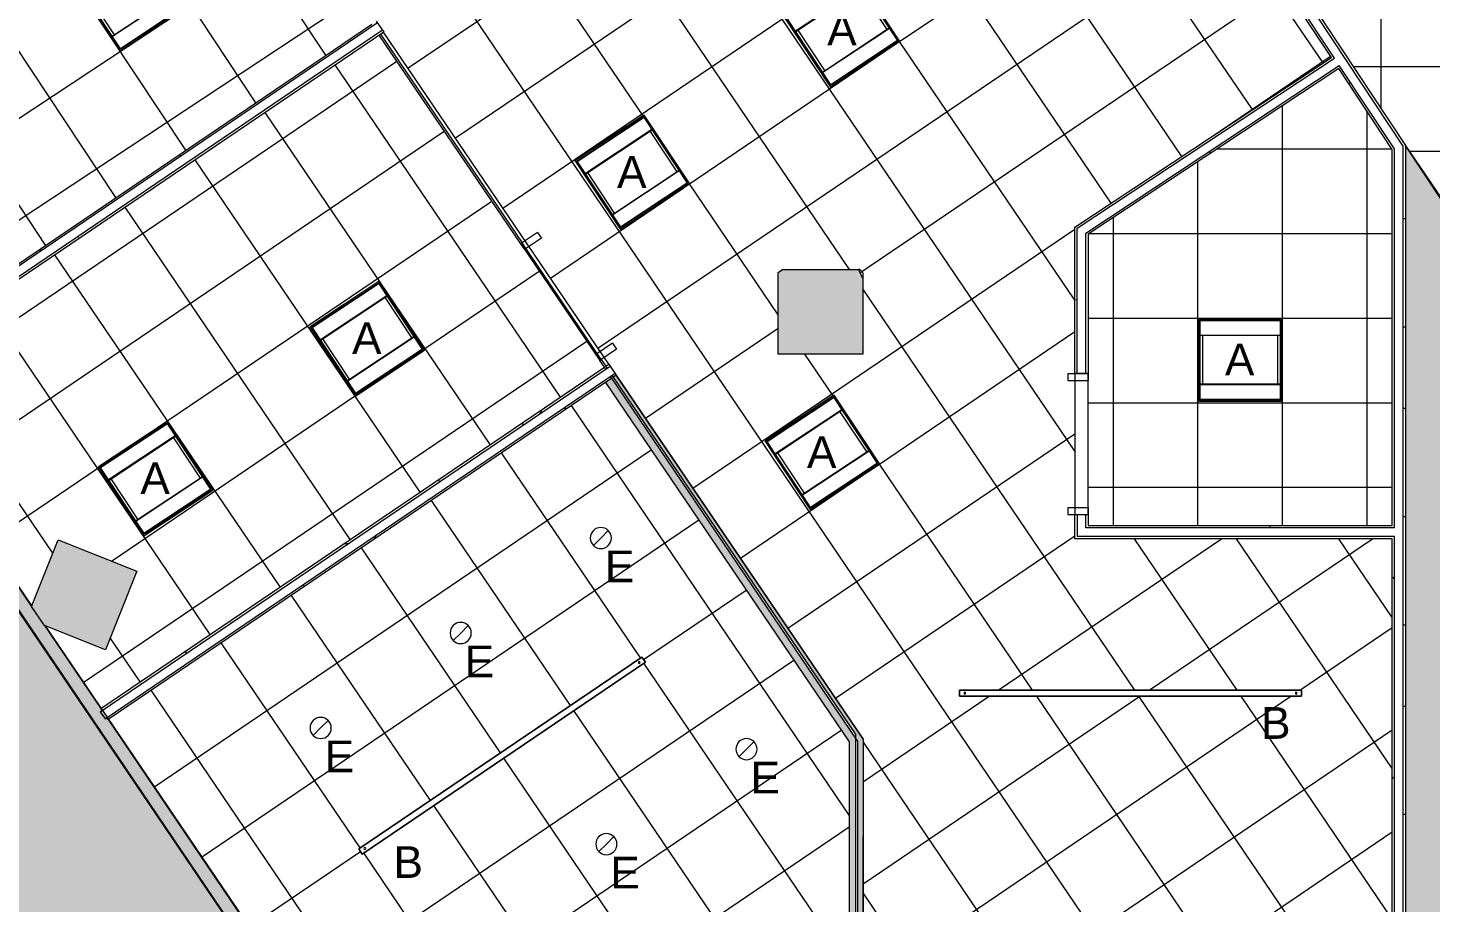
# Model space of a CAD drawing. Header units: inches. Extents: x -13 to 4331, y -638 to 2885.
# Drawn here: x 2682.7 to 3080.6, y 942.6 to 1190.7 of the extents above; entities that cross this region are included whole.
import ezdxf

# ---------------------------------------------------------------- set-up
doc = ezdxf.new("R2010")
doc.units = ezdxf.units.IN
doc.header["$MEASUREMENT"] = 0
for name, color, linetype, lineweight in [('A-CLNG', 13, 'Continuous', 13), ('A-CLNG-PATT', 13, 'Continuous', 13), ('A-DETL-GENF', 92, 'Continuous', 9), ('A-DETL-THIN', 151, 'Continuous', 9), ('A-DOOR', 31, 'Continuous', 13), ('A-DOOR-FRAM', 31, 'Continuous', 20), ('A-GLAZ-MULL', 7, 'Continuous', 9), ('A-WALL', 113, 'Continuous', 9), ('A-WALL-PATT', 111, 'Continuous', 13), ('Chevy Chase Pavilion_3rd Floor Base_dwg', 8, 'Continuous', 9), ('E-LITE-EQPM', 33, 'Continuous', 9), ('E-LITE-EQPM-IDEN', 33, 'Continuous', 9), ('I-WALL', 2, 'Continuous', 13), ('S-COLS', 52, 'Continuous', 13)]:
    doc.layers.add(name, color=color, linetype=linetype, lineweight=lineweight)
doc.styles.add('Arial_4', font='arial.ttf', dxfattribs={"height": 9})
pattern_1 = [(0, (0, 0), (30.72, 7.68), [1.267, -21.773, 1.267, -21.773, -122.88]), (0, (0, 0), (30.72, 7.68), [-46.08, 1.267, -44.813, 1.267, -21.773, -53.76]), (0, (0, 0), (30.72, 7.68), [-115.2, 1.267, -14.093, 1.267, -37.133]), (120, (11.52, 3.84), (-22.011075, 22.7643), [1.267, -21.773, 1.267, -21.773, -122.88]), (120, (11.52, 3.84), (-22.011075, 22.7643), [-46.08, 1.267, -44.813, 1.267, -21.773, -53.76]), (120, (11.52, 3.84), (-22.011075, 22.7643), [-115.2, 1.267, -14.093, 1.267, -37.133]), (240, (15.36, 19.2), (-8.708925, -30.4443), [1.267, -21.773, 1.267, -21.773, -122.88]), (240, (15.36, 19.2), (-8.708925, -30.4443), [-46.08, 1.267, -44.813, 1.267, -21.773, -53.76]), (240, (15.36, 19.2), (-8.708925, -30.4443), [-115.2, 1.267, -14.093, 1.267, -37.133])]

# ---------------------------------------------------------------- blocks, each defined once
blk = doc.blocks.new('Chevy Chase Pavilion_3rd Floor Base_dwg-5020009-FIRST FLOOR')
at = {"layer": 'A-GLAZ-MULL', "color": 253}
for p, q in [((2364.75, 1490.28), (2828.25, 806.46)), ((2414.07, 1424.65), (2683.76, 1026.76))]:
    blk.add_line(p, q, dxfattribs=at)
at = {"layer": 'A-GLAZ-MULL', "color": 253, "flags": 128}
blk.add_lwpolyline([(2687.57, 1021.15), (2830.52, 810.24), (2895.6, 810.24)], dxfattribs=at)
at = {"layer": 'S-COLS', "color": 253, "lineweight": 9, "flags": 128}
for points in [[(2896.72, 1122.24), (2896.6, 1122.24), (2896.35, 1121.99)], [(2919.46, 1099.1), (2919.6, 1099.24), (2919.6, 1121.24), (2918.6, 1122.24), (2918.23, 1122.24)]]:
    blk.add_lwpolyline(points, dxfattribs=at)
blk = doc.blocks.new('Single Flush - OTJ_SOLIDFLUSH_ALUM-5660138-FIRST FLOOR')
at = {"layer": 'A-DOOR-FRAM'}
for p, q in [((-20, 5.5), (-20, -0.25)), ((-20, 5.5), (-18, 5.5)), ((-18, 5.5), (-18, -0.25)), ((18.000004, 5.5), (18.000004, -0.25)), ((18.000004, 5.5), (20.000004, 5.5)), ((20.000004, 5.5), (20.000004, -0.25)), ((-20, -0.25), (-18, -0.25)), ((18.000004, -0.25), (20.000004, -0.25))]:
    blk.add_line(p, q, dxfattribs=at)
blk = doc.blocks.new('Single Flush - OTJ_SOLIDFLUSH_ALUM-5627471-FIRST FLOOR')
at = {"layer": 'A-DOOR-FRAM'}
for p, q in [((-20, -3.875), (-20, 1.875)), ((-20, 1.875), (-18, 1.875)), ((-18, -3.875), (-18, 1.875)), ((18.000004, -3.875), (18.000004, 1.875)), ((18.000004, 1.875), (20.000004, 1.875)), ((20.000004, -3.875), (20.000004, 1.875)), ((-20, -3.875), (-18, -3.875)), ((18.000004, -3.875), (20.000004, -3.875))]:
    blk.add_line(p, q, dxfattribs=at)
blk = doc.blocks.new('L-Recessed-Axis-Duo - 2 x 2-V5-FIRST FLOOR')
at = {"layer": 'E-LITE-EQPM'}
for p, q in [((-11.7, 11.7), (-11.7, -11.7)), ((11.7, 11.7), (-11.7, 11.7)), ((-11.37, 11.26), (-11.37, 11.27)), ((-11.37, 11.14), (-11.37, 11.26)), ((-11.37, 11.14), (11.38, 11.14)), ((11.32, 11.32), (-11.32, 11.32)), ((-11.32, 11.32), (-11.32, -11.32)), ((11.32, -11.32), (11.32, 11.32)), ((11.38, 11.27), (11.38, 11.26)), ((11.38, 11.26), (11.38, 11.14)), ((11.7, -11.7), (11.7, 11.7)), ((-11.32, 7.03), (11.32, 7.03)), ((-11.32, 7.02), (11.32, 7.02)), ((-11.32, 6.85), (11.32, 6.85)), ((-10.57, 6.87), (-10.57, -6.87)), ((10.57, -6.87), (10.57, 6.87)), ((11.32, -6.85), (-11.32, -6.85)), ((-11.32, -7.02), (11.32, -7.02)), ((-11.32, -7.03), (11.32, -7.03)), ((-11.7, -11.7), (11.7, -11.7)), ((-11.37, -11.26), (-11.37, -11.14)), ((-11.37, -11.14), (11.38, -11.14)), ((-11.37, -11.27), (-11.37, -11.26)), ((-11.32, -11.32), (11.32, -11.32)), ((11.38, -11.14), (11.38, -11.26)), ((11.38, -11.26), (11.38, -11.27))]:
    blk.add_line(p, q, dxfattribs=at)
for points, knots in [([(-11.64, 11.64), (-11.65, 11.65), (-11.65, 11.65), (-11.66, 11.66), (-11.67, 11.67), (-11.68, 11.68), (-11.68, 11.68), (-11.69, 11.69), (-11.69, 11.69), (-11.7, 11.7), (-11.7, 11.7), (-11.7, 11.7), (-11.7, 11.7)], [0, 0, 0, 0, 0.166667, 0.25, 0.333333, 0.416667, 0.5, 0.583333, 0.666667, 0.75, 0.833333, 1, 1, 1, 1]), ([(11.64, 11.64), (11.65, 11.65), (11.65, 11.65), (11.66, 11.66), (11.67, 11.67), (11.68, 11.68), (11.68, 11.68), (11.69, 11.69), (11.69, 11.69), (11.7, 11.7), (11.7, 11.7), (11.7, 11.7), (11.7, 11.7)], [0, 0, 0, 0, 0.166667, 0.25, 0.333333, 0.416667, 0.5, 0.583333, 0.666667, 0.75, 0.833333, 1, 1, 1, 1]), ([(-11.7, -11.7), (-11.7, -11.7), (-11.7, -11.7), (-11.7, -11.7), (-11.69, -11.69), (-11.69, -11.69), (-11.68, -11.68), (-11.68, -11.68), (-11.67, -11.67), (-11.66, -11.66), (-11.65, -11.65), (-11.65, -11.65), (-11.64, -11.64)], [-1, -1, -1, -1, -0.833333, -0.75, -0.666667, -0.583333, -0.5, -0.416667, -0.333333, -0.25, -0.166667, 0, 0, 0, 0]), ([(11.64, -11.64), (11.65, -11.65), (11.65, -11.65), (11.66, -11.66), (11.67, -11.67), (11.68, -11.68), (11.68, -11.68), (11.69, -11.69), (11.69, -11.69), (11.7, -11.7), (11.7, -11.7), (11.7, -11.7), (11.7, -11.7)], [0, 0, 0, 0, 0.166667, 0.25, 0.333333, 0.416667, 0.5, 0.583333, 0.666667, 0.75, 0.833333, 1, 1, 1, 1])]:
    blk.add_open_spline(points, degree=3, knots=knots, dxfattribs=at)
blk = doc.blocks.new('L-Recessed-Axis-Duo - 2 x 2-4559999-FIRST FLOOR')
at = {"layer": 'E-LITE-EQPM'}
for p, q in [((-11.7, 11.7), (-11.7, -11.7)), ((11.7, 11.7), (-11.7, 11.7)), ((-11.37, 11.26), (-11.37, 11.27)), ((-11.37, 11.14), (-11.37, 11.26)), ((-11.37, 11.14), (11.38, 11.14)), ((11.32, 11.32), (-11.32, 11.32)), ((-11.32, 11.32), (-11.32, -11.32)), ((11.32, -11.32), (11.32, 11.32)), ((11.38, 11.27), (11.38, 11.26)), ((11.38, 11.26), (11.38, 11.14)), ((11.7, -11.7), (11.7, 11.7)), ((-11.32, 7.03), (11.32, 7.03)), ((-11.32, 7.02), (11.32, 7.02)), ((-11.32, 6.85), (11.32, 6.85)), ((-10.57, 6.87), (-10.57, -6.87)), ((10.57, -6.87), (10.57, 6.87)), ((11.32, -6.85), (-11.32, -6.85)), ((-11.32, -7.02), (11.32, -7.02)), ((-11.32, -7.03), (11.32, -7.03)), ((-11.7, -11.7), (11.7, -11.7)), ((-11.37, -11.26), (-11.37, -11.14)), ((-11.37, -11.14), (11.38, -11.14)), ((-11.37, -11.27), (-11.37, -11.26)), ((-11.32, -11.32), (11.32, -11.32)), ((11.38, -11.14), (11.38, -11.26)), ((11.38, -11.26), (11.38, -11.27))]:
    blk.add_line(p, q, dxfattribs=at)
for points, knots in [([(-11.64, 11.64), (-11.65, 11.65), (-11.65, 11.65), (-11.66, 11.66), (-11.67, 11.67), (-11.68, 11.68), (-11.68, 11.68), (-11.69, 11.69), (-11.69, 11.69), (-11.7, 11.7), (-11.7, 11.7), (-11.7, 11.7), (-11.7, 11.7)], [0, 0, 0, 0, 0.166667, 0.25, 0.333333, 0.416667, 0.5, 0.583333, 0.666667, 0.75, 0.833333, 1, 1, 1, 1]), ([(11.64, 11.64), (11.65, 11.65), (11.65, 11.65), (11.66, 11.66), (11.67, 11.67), (11.68, 11.68), (11.68, 11.68), (11.69, 11.69), (11.69, 11.69), (11.7, 11.7), (11.7, 11.7), (11.7, 11.7), (11.7, 11.7)], [0, 0, 0, 0, 0.166667, 0.25, 0.333333, 0.416667, 0.5, 0.583333, 0.666667, 0.75, 0.833333, 1, 1, 1, 1]), ([(-11.7, -11.7), (-11.7, -11.7), (-11.7, -11.7), (-11.7, -11.7), (-11.69, -11.69), (-11.69, -11.69), (-11.68, -11.68), (-11.68, -11.68), (-11.67, -11.67), (-11.66, -11.66), (-11.65, -11.65), (-11.65, -11.65), (-11.64, -11.64)], [-1, -1, -1, -1, -0.833333, -0.75, -0.666667, -0.583333, -0.5, -0.416667, -0.333333, -0.25, -0.166667, 0, 0, 0, 0]), ([(11.64, -11.64), (11.65, -11.65), (11.65, -11.65), (11.66, -11.66), (11.67, -11.67), (11.68, -11.68), (11.68, -11.68), (11.69, -11.69), (11.69, -11.69), (11.7, -11.7), (11.7, -11.7), (11.7, -11.7), (11.7, -11.7)], [0, 0, 0, 0, 0.166667, 0.25, 0.333333, 0.416667, 0.5, 0.583333, 0.666667, 0.75, 0.833333, 1, 1, 1, 1])]:
    blk.add_open_spline(points, degree=3, knots=knots, dxfattribs=at)
blk = doc.blocks.new('L-Recessed-Axis-Duo - 2 x 2-V7-FIRST FLOOR')
at = {"layer": 'E-LITE-EQPM'}
for p, q in [((-11.7, 11.7), (-11.7, -11.7)), ((11.7, 11.7), (-11.7, 11.7)), ((-11.37, 11.26), (-11.37, 11.27)), ((-11.37, 11.14), (-11.37, 11.26)), ((-11.37, 11.14), (11.38, 11.14)), ((11.32, 11.32), (-11.32, 11.32)), ((-11.32, 11.32), (-11.32, -11.32)), ((11.32, -11.32), (11.32, 11.32)), ((11.38, 11.27), (11.38, 11.26)), ((11.38, 11.26), (11.38, 11.14)), ((11.7, -11.7), (11.7, 11.7)), ((-11.32, 7.03), (11.32, 7.03)), ((-11.32, 7.02), (11.32, 7.02)), ((-11.32, 6.85), (11.32, 6.85)), ((-10.57, 6.86), (-10.57, -6.86)), ((10.57, -6.86), (10.57, 6.86)), ((11.32, -6.85), (-11.32, -6.85)), ((-11.32, -7.02), (11.32, -7.02)), ((-11.32, -7.03), (11.32, -7.03)), ((-11.7, -11.7), (11.7, -11.7)), ((-11.37, -11.26), (-11.37, -11.14)), ((-11.37, -11.14), (11.38, -11.14)), ((-11.37, -11.27), (-11.37, -11.26)), ((-11.32, -11.32), (11.32, -11.32)), ((11.38, -11.14), (11.38, -11.26)), ((11.38, -11.26), (11.38, -11.27))]:
    blk.add_line(p, q, dxfattribs=at)
for points, knots in [([(-11.64, 11.64), (-11.65, 11.65), (-11.65, 11.65), (-11.66, 11.66), (-11.67, 11.67), (-11.68, 11.68), (-11.68, 11.68), (-11.69, 11.69), (-11.69, 11.69), (-11.7, 11.7), (-11.7, 11.7), (-11.7, 11.7), (-11.7, 11.7)], [0, 0, 0, 0, 0.166667, 0.25, 0.333333, 0.416667, 0.5, 0.583333, 0.666667, 0.75, 0.833333, 1, 1, 1, 1]), ([(11.64, 11.64), (11.65, 11.65), (11.65, 11.65), (11.66, 11.66), (11.67, 11.67), (11.68, 11.68), (11.68, 11.68), (11.69, 11.69), (11.69, 11.69), (11.7, 11.7), (11.7, 11.7), (11.7, 11.7), (11.7, 11.7)], [0, 0, 0, 0, 0.166667, 0.25, 0.333333, 0.416667, 0.5, 0.583333, 0.666667, 0.75, 0.833333, 1, 1, 1, 1]), ([(-11.7, -11.7), (-11.7, -11.7), (-11.7, -11.7), (-11.7, -11.7), (-11.69, -11.69), (-11.69, -11.69), (-11.68, -11.68), (-11.68, -11.68), (-11.67, -11.67), (-11.66, -11.66), (-11.65, -11.65), (-11.65, -11.65), (-11.64, -11.64)], [-1, -1, -1, -1, -0.833333, -0.75, -0.666667, -0.583333, -0.5, -0.416667, -0.333333, -0.25, -0.166667, 0, 0, 0, 0]), ([(11.64, -11.64), (11.65, -11.65), (11.65, -11.65), (11.66, -11.66), (11.67, -11.67), (11.68, -11.68), (11.68, -11.68), (11.69, -11.69), (11.69, -11.69), (11.7, -11.7), (11.7, -11.7), (11.7, -11.7), (11.7, -11.7)], [0, 0, 0, 0, 0.166667, 0.25, 0.333333, 0.416667, 0.5, 0.583333, 0.666667, 0.75, 0.833333, 1, 1, 1, 1])]:
    blk.add_open_spline(points, degree=3, knots=knots, dxfattribs=at)
blk = doc.blocks.new('L-Pendant-Axis-Sculpt-Direct_Indirect - B-5619444-FIRST FLOOR')
at = {"layer": 'A-DETL-GENF'}
for p, q in [((-48.5, -0.875), (-48.5, 0.875)), ((-48.5, 0.875), (48.5, 0.875)), ((48.5, 0.875), (-48.5, 0.875)), ((-48.5, 0.875), (-48.5, -0.875)), ((48.5, 0.875), (48.5, -0.875)), ((48.5, -0.875), (48.5, 0.875)), ((48.5, -0.875), (-48.5, -0.875)), ((-48.5, -0.875), (48.5, -0.875))]:
    blk.add_line(p, q, dxfattribs=at)
for centre in [(-47, 0), (47, 0)]:
    blk.add_circle(centre, 0.25, dxfattribs=at)
blk = doc.blocks.new('L-Recessed Circular - Downlight - 6_-5599324-FIRST FLOOR')
at = {"layer": 'E-LITE-EQPM'}
for q in [(-2.12, -2.12), (2.12, 2.12)]:
    blk.add_line((0, 0), q, dxfattribs=at)
for start, end in [(360, 180), (180, 360)]:
    blk.add_arc((0, 0), 3, start, end, dxfattribs=at)
blk = doc.blocks.new('L-Recessed-Axis-Duo - 2 x 2-V12-FIRST FLOOR')
at = {"layer": 'E-LITE-EQPM'}
for p, q in [((-11.7, 11.7), (-11.7, -11.7)), ((11.7, 11.7), (-11.7, 11.7)), ((-11.37, 11.26), (-11.37, 11.27)), ((-11.37, 11.14), (-11.37, 11.26)), ((-11.37, 11.14), (11.38, 11.14)), ((11.32, 11.32), (-11.32, 11.32)), ((-11.32, 11.32), (-11.32, -11.32)), ((11.32, -11.32), (11.32, 11.32)), ((11.38, 11.27), (11.38, 11.26)), ((11.38, 11.26), (11.38, 11.14)), ((11.7, -11.7), (11.7, 11.7)), ((-11.32, 7.03), (11.32, 7.03)), ((-11.32, 7.02), (11.32, 7.02)), ((-11.32, 6.85), (11.32, 6.85)), ((-10.57, 6.87), (-10.57, -6.87)), ((10.57, -6.87), (10.57, 6.87)), ((11.3, -6.85), (-11.32, -6.85)), ((-11.32, -7.02), (11.32, -7.02)), ((-11.32, -7.03), (11.32, -7.03)), ((-11.7, -11.7), (11.7, -11.7)), ((-11.37, -11.26), (-11.37, -11.14)), ((-11.37, -11.14), (11.38, -11.14)), ((-11.37, -11.27), (-11.37, -11.26)), ((-11.32, -11.32), (11.32, -11.32)), ((11.38, -11.14), (11.38, -11.26)), ((11.38, -11.26), (11.38, -11.27))]:
    blk.add_line(p, q, dxfattribs=at)
for points, knots in [([(-11.64, 11.64), (-11.65, 11.65), (-11.65, 11.65), (-11.66, 11.66), (-11.67, 11.67), (-11.68, 11.68), (-11.68, 11.68), (-11.69, 11.69), (-11.69, 11.69), (-11.7, 11.7), (-11.7, 11.7), (-11.7, 11.7), (-11.7, 11.7)], [0, 0, 0, 0, 0.166667, 0.25, 0.333333, 0.416667, 0.5, 0.583333, 0.666667, 0.75, 0.833333, 1, 1, 1, 1]), ([(11.64, 11.64), (11.65, 11.65), (11.65, 11.65), (11.66, 11.66), (11.67, 11.67), (11.68, 11.68), (11.68, 11.68), (11.69, 11.69), (11.69, 11.69), (11.7, 11.7), (11.7, 11.7), (11.7, 11.7), (11.7, 11.7)], [0, 0, 0, 0, 0.166667, 0.25, 0.333333, 0.416667, 0.5, 0.583333, 0.666667, 0.75, 0.833333, 1, 1, 1, 1]), ([(-11.7, -11.7), (-11.7, -11.7), (-11.7, -11.7), (-11.7, -11.7), (-11.69, -11.69), (-11.69, -11.69), (-11.68, -11.68), (-11.68, -11.68), (-11.67, -11.67), (-11.66, -11.66), (-11.65, -11.65), (-11.65, -11.65), (-11.64, -11.64)], [-1, -1, -1, -1, -0.833333, -0.75, -0.666667, -0.583333, -0.5, -0.416667, -0.333333, -0.25, -0.166667, 0, 0, 0, 0]), ([(11.64, -11.64), (11.65, -11.65), (11.65, -11.65), (11.66, -11.66), (11.67, -11.67), (11.68, -11.68), (11.68, -11.68), (11.69, -11.69), (11.69, -11.69), (11.7, -11.7), (11.7, -11.7), (11.7, -11.7), (11.7, -11.7)], [0, 0, 0, 0, 0.166667, 0.25, 0.333333, 0.416667, 0.5, 0.583333, 0.666667, 0.75, 0.833333, 1, 1, 1, 1])]:
    blk.add_open_spline(points, degree=3, knots=knots, dxfattribs=at)

msp = doc.modelspace()

# ---------------------------------------------------------------- hatches: boundary and pattern name
at = {"layer": 'A-CLNG-PATT'}
h = msp.add_hatch(dxfattribs=at)
h.set_pattern_fill('FP_25', color=256, style=0, pattern_type=2)
h.set_pattern_definition(pattern_1)
h.paths.add_polyline_path([(3073.38, 810.11), (3073.38, 886.84), (3071.75, 886.84), (3071.75, 810.11)], flags=0)
h.paths.add_polyline_path([(3069.63, 810.11), (3071.25, 810.11), (3071.25, 886.84), (3069.63, 886.84), (3069.63, 818.11)], flags=0)
h.paths.add_polyline_path([(2917.48, 926.11), (2917.48, 989.32), (2848.28, 1091.41), (2846.52, 1090.17), (2915.6, 988.3), (2915.6, 926.11)], flags=0)
h.paths.add_polyline_path([(2917.98, 926.11), (2919.57, 926.11), (2919.6, 988.98), (2849.56, 1092.27), (2848.69, 1091.69), (2917.48, 990.21), (2917.48, 989.32), (2917.98, 988.58), (2917.98, 951.36)], flags=0)
h.paths.add_polyline_path([(2914.05, 1410.38), (2990.98, 1603.32), (2990.28, 1603.6), (2965.05, 1540.31), (2964.58, 1540.5), (2989.82, 1603.78), (2988.39, 1604.35), (2911.45, 1411.42), (2912.88, 1410.85), (2937.91, 1473.62), (2938.37, 1473.44), (2913.34, 1410.67), (2913.92, 1410.44)], flags=0)
h.paths.add_polyline_path([(2732.11, 1491.57), (2733.27, 1494.47), (2612.27, 1542.72), (2611.12, 1539.82), (2730.77, 1492.1)], flags=0)
h.paths.add_polyline_path([(3176.24, 1529.44), (3176.71, 1533.28), (3088.06, 1568.63), (3087.46, 1567.13), (3176.22, 1531.73), (3176.03, 1531.27), (3087.27, 1566.66), (3086.69, 1565.15), (3176.22, 1529.45)], flags=0)
h.paths.add_polyline_path([(3083.19, 1566.55), (3083.79, 1568.05), (3028.34, 1590.16), (3027.74, 1588.66), (3082.32, 1566.89)], flags=0)
h.paths.add_polyline_path([(3083.98, 1568.52), (3084.56, 1570.04), (3029.13, 1592.14), (3028.53, 1590.63), (3083.79, 1568.59)], flags=0)
h.paths.add_polyline_path([(3025.42, 1751.7), (3061.25, 1841.57), (3059.75, 1842.18), (3057.85, 1837.38), (3057.39, 1837.57), (3059.29, 1842.37), (3057.67, 1843.04), (3022.01, 1753.06), (3023.64, 1752.41), (3044.12, 1804.1), (3044.59, 1803.92), (3024.1, 1752.22), (3024.83, 1751.93)], flags=0)
h.paths.add_polyline_path([(3146.33, 2020.36), (3146.82, 2021.55), (3110.96, 2036.04), (3111.15, 2036.51), (3147.01, 2022.04), (3147.82, 2024.05), (3074.06, 2053.57), (3073.33, 2051.78), (3077.77, 2049.99), (3077.58, 2049.53), (3073.15, 2051.32), (3072.67, 2050.13), (3145.84, 2020.56)], flags=0)
h.paths.add_polyline_path([(3069.19, 2051.53), (3069.67, 2052.72), (3013.01, 2075.62), (3013.2, 2076.08), (3069.86, 2053.19), (3070.57, 2054.96), (2975.98, 2092.81), (2975.39, 2091.35), (2979.82, 2089.57), (2979.63, 2089.1), (2975.2, 2090.89), (2974.72, 2089.7), (3066.82, 2052.49)], flags=0)
h.paths.add_polyline_path([(2971.25, 2091.11), (2971.73, 2092.3), (2967.28, 2094.09), (2967.47, 2094.55), (2971.91, 2092.76), (2972.49, 2094.21), (2851.37, 2142.68), (2850.94, 2141.63), (2934.09, 2108.04), (2933.9, 2107.58), (2850.76, 2141.17), (2850.28, 2139.98), (2968.88, 2092.06)], flags=0)
h.paths.add_polyline_path([(2846.8, 2141.38), (2847.28, 2142.58), (2781.38, 2169.2), (2781.57, 2169.66), (2847.47, 2143.04), (2847.89, 2144.07), (2745.44, 2185.07), (2745.18, 2184.36), (2748.19, 2183.15), (2748, 2182.69), (2744.98, 2183.91), (2744.5, 2182.72), (2843.85, 2142.58)], flags=0)
h = msp.add_hatch(dxfattribs=at)
h.set_pattern_fill('FP_28', color=256, style=0, pattern_type=2)
h.set_pattern_definition([(270, (3090.503, 1299.76), (-24, -1e-15), []), (180, (3090.503, 1299.76), (3e-15, 24), [])])
h.paths.add_polyline_path([(3149.82, 1041.88), (3149.82, 1314.28), (3176.24, 1529.44), (2990.99, 1603.32), (2914.05, 1410.38), (2914.74, 1410.11), (2911.4, 1402.19), (3149.41, 1042.5)], flags=0)
h.paths.add_polyline_path([(3112.63, 1125.25), (3112.63, 1222.25), (3114.38, 1222.25), (3114.38, 1125.25)], flags=0)
h.paths.add_polyline_path([(3114.63, 1275.26), (3114.63, 1372.26), (3116.38, 1372.26), (3116.38, 1275.26)], flags=0)
h.paths.add_polyline_path([(3042.58, 1275.8), (3040.83, 1275.8), (3040.83, 1372.8), (3042.58, 1372.8), (3042.58, 1311.94)], flags=0)
h.paths.add_polyline_path([(2968.63, 1371.26), (2968.63, 1468.26), (2970.38, 1468.26), (2970.38, 1371.26)], flags=0)
h.paths.add_polyline_path([(3012.08, 1392.49), (2998.62, 1412.36), (3018.48, 1425.83), (3031.95, 1405.96), (3027.25, 1402.78)], flags=0)
h.paths.add_polyline_path([(3040.83, 1438.43), (3040.83, 1535.43), (3042.58, 1535.43), (3042.58, 1438.43)], flags=0)
h.paths.add_polyline_path([(3114.63, 1443.43), (3114.63, 1540.43), (3116.38, 1540.43), (3116.38, 1443.43)], flags=0)
h = msp.add_hatch(dxfattribs=at)
h.set_pattern_fill('FP_27', color=256, style=0, pattern_type=2)
h.set_pattern_definition([(304.13, (2823.466, 1172.764), (-19.8664, -13.4657), []), (214.13, (2823.466, 1172.764), (-13.4657, 19.8664), [])])
h.paths.add_polyline_path([(2919.6, 810.11), (3069.63, 810.11), (3069.63, 1045.87), (2979.63, 1045.87), (2979.63, 1134.27), (3052.35, 1182.39), (2907.65, 1401.06), (2836.04, 1352.52), (2818.55, 1378.33), (2874.25, 1416.08), (2716.33, 1479.06), (2719.72, 1487.58), (2681.28, 1502.91), (2667.22, 1469.59), (2663.77, 1471.05), (2677.91, 1504.57), (2608.12, 1532.29), (2587.49, 1480.59), (2474.97, 1404.31), (2446.34, 1446.52), (2413.97, 1424.58), (2500.52, 1296.88), (2552.56, 1332.21), (2533.75, 1359.95), (2553.66, 1373.45), (2567.13, 1353.58), (2567.05, 1353.53), (2572.4, 1345.63), (2642.01, 1392.83), (2624.26, 1419.02), (2627.36, 1421.12), (2647.22, 1391.83), (2646.7, 1391.44), (2919.63, 988.93), (2919.47, 834.11), (2919.6, 834.11)], flags=0)
h.paths.add_polyline_path([(2946.88, 857.18), (2946.88, 858.93), (3043.88, 858.93), (3043.88, 857.18), (3030.15, 857.18)], flags=0)
h.paths.add_polyline_path([(2946.88, 929.18), (2946.88, 930.93), (3043.88, 930.93), (3043.88, 929.18), (2969.75, 929.18)], flags=0)
h.paths.add_polyline_path([(3043.88, 1001.18), (2946.88, 1001.18), (2946.88, 1002.93), (3043.88, 1002.93), (3043.88, 1002.46)], flags=0)
h.paths.add_polyline_path([(2904.66, 1054.13), (2891.75, 1073.64), (2911.26, 1086.56), (2924.18, 1067.04), (2906.97, 1055.65)], flags=0)
h.paths.add_polyline_path([(2896.72, 1098.24), (2895.46, 1098.24), (2895.46, 1121.38), (2896.72, 1122.24), (2918.23, 1122.24), (2919.46, 1119.55), (2919.46, 1098.24), (2903.29, 1098.24)], flags=0)
h.paths.add_polyline_path([(2850.8, 1133.59), (2837.88, 1153.11), (2857.4, 1166.02), (2870.32, 1146.51), (2854.6, 1136.11)], flags=0)
h.paths.add_polyline_path([(2910.4, 1173.99), (2897.48, 1193.51), (2917, 1206.42), (2929.91, 1186.91), (2911.11, 1174.46)], flags=0)
h.paths.add_polyline_path([(2796.41, 1213.28), (2783.49, 1232.8), (2803.01, 1245.72), (2815.92, 1226.2), (2798.08, 1214.39)], flags=0)
h.paths.add_polyline_path([(2970, 1214.39), (2957.08, 1233.9), (2976.6, 1246.82), (2989.51, 1227.3), (2971.27, 1215.23)], flags=0)
h.paths.add_polyline_path([(2856.01, 1253.68), (2843.09, 1273.2), (2862.61, 1286.11), (2875.52, 1266.6), (2856.36, 1253.91)], flags=0)
h.paths.add_polyline_path([(2742.76, 1292.42), (2729.63, 1311.79), (2749, 1324.92), (2762.13, 1305.55), (2743.02, 1292.6)], flags=0)
h.paths.add_polyline_path([(2915.61, 1294.08), (2902.69, 1313.6), (2922.21, 1326.51), (2935.12, 1306.99), (2917, 1295)], flags=0)
h.paths.add_polyline_path([(2801.82, 1332.45), (2788.9, 1351.97), (2808.42, 1364.89), (2821.33, 1345.37), (2803.01, 1333.24)], flags=0)
h.paths.add_polyline_path([(2495.69, 1357.27), (2482.77, 1376.79), (2502.29, 1389.71), (2515.2, 1370.19), (2496.66, 1357.92)], flags=0)
h.paths.add_polyline_path([(2687.67, 1372.2), (2674.76, 1391.72), (2694.27, 1404.63), (2707.19, 1385.11), (2694.47, 1376.7)], flags=0)
h.paths.add_polyline_path([(2555.17, 1396.64), (2542.26, 1416.15), (2561.77, 1429.07), (2574.69, 1409.55), (2558.72, 1398.98)], flags=0)
h.paths.add_polyline_path([(2747.95, 1411.92), (2735.04, 1431.44), (2754.56, 1444.35), (2767.47, 1424.83), (2749, 1412.61)], flags=0)
h.paths.add_polyline_path([(2635.26, 1451.4), (2622.35, 1470.92), (2641.87, 1483.83), (2654.78, 1464.31), (2643.74, 1457.01)], flags=0)
h = msp.add_hatch(dxfattribs=at)
h.set_pattern_fill('FP_12', color=256, style=0, pattern_type=2)
h.set_pattern_definition([(33.493, (2675.61, 1190.89), (13.244, -20.015), []), (303.493, (2675.61, 1190.89), (-20.015, -13.244), [])])
h.paths.add_polyline_path([(2637.35, 1095.01), (2780.2, 1191.84), (2715.25, 1287.65), (2644.38, 1239.61), (2648.42, 1233.66), (2628.53, 1220.22), (2623.8, 1227.15), (2571.31, 1192.43), (2628.53, 1108.02)], flags=0)
h.paths.add_polyline_path([(2649.22, 1144.67), (2636.3, 1164.18), (2655.82, 1177.1), (2668.73, 1157.58), (2653.55, 1147.53)], flags=0)
h.paths.add_polyline_path([(2708.94, 1184.19), (2696.03, 1203.7), (2715.54, 1216.62), (2728.46, 1197.1), (2712.01, 1186.22)], flags=0)
h = msp.add_hatch(dxfattribs=at)
h.set_pattern_fill('FP_13', color=256, style=0, pattern_type=2)
h.set_pattern_definition([(214.13, (2742.14, 1092.754), (-13.4657, 19.8664), []), (124.13, (2742.14, 1092.754), (19.8664, 13.4657), [])])
h.paths.add_polyline_path([(2703.32, 997.68), (2846.17, 1094.51), (2782.31, 1188.74), (2639.45, 1091.91), (2683.71, 1026.62), (2691.25, 1045.52), (2713.54, 1036.63), (2704.65, 1014.34), (2687.36, 1021.23), (2700.08, 1002.46)], flags=0)
h.paths.add_polyline_path([(2715.6, 1046.72), (2702.68, 1066.24), (2722.2, 1079.15), (2735.11, 1059.64), (2721.79, 1050.82)], flags=0)
h.paths.add_polyline_path([(2775.64, 1086.45), (2762.73, 1105.97), (2782.24, 1118.88), (2795.16, 1099.37), (2779.24, 1088.84)], flags=0)
h = msp.add_hatch(dxfattribs=at)
h.set_pattern_fill('FP_26', color=256, style=0, pattern_type=2)
h.set_pattern_definition([(90, (3014.503, 1108.442), (24, -1e-15), []), (0, (3014.503, 1108.442), (0, -24), [])])
h.paths.add_polyline_path([(3038.2, 1049.62), (3069.63, 1049.62), (3069.63, 1156.28), (3054.42, 1179.26), (2983.38, 1132.25), (2983.38, 1049.62), (3005.31, 1049.62)], flags=0)
h.paths.add_polyline_path([(3038.2, 1084.92), (3014.8, 1084.92), (3014.8, 1108.32), (3038.2, 1108.32), (3038.2, 1089.5)], flags=0)
h = msp.add_hatch(dxfattribs=at)
h.set_pattern_fill('FP_14', color=256, style=0, pattern_type=2)
h.set_pattern_definition([(34.13, (2870.353, 991.445), (13.4657, -19.8664), []), (304.13, (2870.353, 991.445), (-19.8664, -13.4657), [])])
h.paths.add_polyline_path([(2788.52, 871.98), (2868.36, 926.11), (2915.6, 926.11), (2915.6, 988.3), (2846.48, 1090.19), (2705.42, 994.58), (2779.24, 885.68)], flags=0)
h.paths.add_polyline_path([(2807, 929.32), (2806.23, 929.43), (2805.5, 929.72), (2804.88, 930.2), (2804.41, 930.82), (2804.11, 931.55), (2804, 932.32), (2804.11, 933.1), (2804.41, 933.82), (2804.88, 934.44), (2805.5, 934.92), (2806.23, 935.22), (2807, 935.32), (2807.78, 935.22), (2808.5, 934.92), (2809.13, 934.44), (2809.6, 933.82), (2809.9, 933.1), (2810, 932.32), (2809.9, 931.55), (2809.6, 930.82), (2809.13, 930.2), (2808.5, 929.72), (2807.78, 929.43)], flags=0)
h.paths.add_polyline_path([(2846.74, 956.25), (2845.96, 956.36), (2845.16, 956.72), (2844.62, 957.13), (2844.14, 957.75), (2843.84, 958.48), (2843.74, 959.25), (2843.84, 960.03), (2844.14, 960.75), (2844.62, 961.38), (2845.24, 961.85), (2845.96, 962.15), (2846.74, 962.25), (2847.51, 962.15), (2848.24, 961.85), (2848.86, 961.38), (2849.33, 960.75), (2849.63, 960.03), (2849.74, 959.25), (2849.63, 958.48), (2849.33, 957.75), (2848.86, 957.13), (2848.24, 956.66), (2847.51, 956.36)], flags=0)
h.paths.add_polyline_path([(2777.5, 956.44), (2776.52, 957.89), (2856.81, 1012.32), (2857.79, 1010.87), (2779.24, 957.62)], flags=0)
h.paths.add_polyline_path([(2886.47, 983.19), (2885.69, 983.29), (2884.97, 983.59), (2884.34, 984.07), (2883.87, 984.69), (2883.57, 985.42), (2883.47, 986.19), (2883.57, 986.97), (2883.87, 987.69), (2884.34, 988.31), (2884.97, 988.79), (2885.69, 989.09), (2886.47, 989.19), (2887.24, 989.09), (2887.97, 988.79), (2888.6, 988.3), (2889.06, 987.69), (2889.36, 986.97), (2889.47, 986.19), (2889.36, 985.42), (2889.06, 984.69), (2888.59, 984.07), (2887.97, 983.59), (2887.24, 983.29)], flags=0)
h.paths.add_polyline_path([(2765.7, 989.2), (2764.92, 989.3), (2764.2, 989.6), (2763.58, 990.08), (2763.1, 990.7), (2762.8, 991.42), (2762.7, 992.2), (2762.8, 992.97), (2763.1, 993.7), (2763.58, 994.32), (2764.2, 994.79), (2764.92, 995.09), (2765.7, 995.2), (2766.48, 995.09), (2767.2, 994.79), (2767.82, 994.32), (2768.3, 993.7), (2768.6, 992.97), (2768.7, 992.2), (2768.6, 991.42), (2768.3, 990.7), (2767.82, 990.08), (2767.2, 989.6), (2766.48, 989.3)], flags=0)
h.paths.add_polyline_path([(2805.43, 1016.13), (2804.65, 1016.24), (2803.93, 1016.54), (2803.31, 1017.01), (2802.83, 1017.63), (2802.53, 1018.36), (2802.43, 1019.13), (2802.53, 1019.91), (2802.83, 1020.63), (2803.31, 1021.26), (2803.93, 1021.73), (2804.65, 1022.03), (2805.43, 1022.13), (2806.2, 1022.03), (2807, 1021.67), (2807.55, 1021.26), (2808.02, 1020.63), (2808.32, 1019.91), (2808.43, 1019.13), (2808.32, 1018.36), (2808.02, 1017.63), (2807.55, 1017.01), (2806.93, 1016.54), (2806.2, 1016.24)], flags=0)
h.paths.add_polyline_path([(2845.16, 1043.07), (2844.38, 1043.17), (2843.66, 1043.47), (2843.03, 1043.95), (2842.56, 1044.57), (2842.26, 1045.3), (2842.16, 1046.07), (2842.26, 1046.85), (2842.56, 1047.57), (2843.03, 1048.19), (2843.66, 1048.67), (2844.38, 1048.97), (2845.16, 1049.07), (2845.93, 1048.97), (2846.66, 1048.67), (2847.28, 1048.19), (2847.75, 1047.57), (2848.05, 1046.85), (2848.16, 1046.07), (2848.05, 1045.3), (2847.75, 1044.57), (2847.28, 1043.95), (2846.66, 1043.47), (2845.93, 1043.17)], flags=0)
at = {"layer": 'A-DETL-GENF'}
h = msp.add_hatch(color=9, dxfattribs=at)
h.paths.add_polyline_path([(4083.46, -637.79), (4083.46, 1816.94), (3765.31, 1943.81), (3760.18, 1930.9), (3690.61, 1755.35), (3767.42, 1755.35), (3767.42, 1719.35), (3794.92, 1719.35), (3794.92, 1744.23), (3809.38, 1724.34), (3849.1, 1764.07), (3923.14, 1764.07), (3923.14, 1563.07), (4073.14, 1563.07), (4073.14, 1559.57), (3919.64, 1559.57), (3919.64, 1760.57), (3850.55, 1760.57), (3808.95, 1718.97), (3798.42, 1733.46), (3798.42, 1715.85), (3763.92, 1715.85), (3763.92, 1751.85), (3688.48, 1751.85), (3500.08, 1331.54), (3500.08, 1314.17), (3484.98, 1314.17), (3484.98, 1299.92), (3481.48, 1299.92), (3481.48, 1314.17), (3150.67, 1314.17), (3150.67, 1043.48), (3073.38, 1157.52), (3073.38, 805.86), (2828.96, 805.86), (2828.62, 806.36), (2828.25, 806.36), (2828.25, 806.9), (2828.02, 807.26), (2827.91, 807.19), (2408.51, 1425.94), (2411.61, 1428.05), (2412, 1427.47), (2447.28, 1451.39), (2475.9, 1409.17), (2584.64, 1482.88), (2676.15, 1712.35), (2666.8, 1716.06), (2672.5, 1730.46), (2575.76, 1769.04), (2626.37, 1895.96), (2525.51, 1936.18), (2510.61, 1898.8), (2481.84, 1910.28), (2443.21, 1813.41), (2255.44, 1888.29), (2296.87, 1992.18), (2442.32, 1934.18), (2439.54, 1927.21), (2301.06, 1982.44), (2265.19, 1892.48), (2439.02, 1823.16), (2477.65, 1920.02), (2506.42, 1908.55), (2522.48, 1948.83), (2529.45, 1946.05), (2528.29, 1943.15), (2625.03, 1904.57), (2634.66, 1928.72), (2638.78, 1927.07), (2638.83, 1927.18), (2639.55, 1926.89), (2654.29, 1964.07), (2653.64, 1964.33), (2653.69, 1964.46), (2649.57, 1966.1), (2681.92, 2047.21), (2633.23, 2066.62), (2607.75, 2001.73), (2559.69, 2020.9), (2556.45, 2012.79), (2549.49, 2015.57), (2578.54, 2088.43), (2578.04, 2088.64), (2604.38, 2154.69), (2712.38, 2111.62), (2774.37, 2267.06), (2793.23, 2259.54), (2818.42, 2322.69), (2132.91, 2596.07), (2015.28, 2304.93), (1758.36, 2406.75), (1837.95, 2607.55), (1136.65, 2885.49), (-13.25, -15.92), (408.26, -637.79), (3500.08, -637.79)], flags=0)
h.paths.add_polyline_path([(2633.84, 575.55), (2631.16, 577.8), (2742.24, 710.19), (3074.5, 710.19), (3074.5, 706.69), (2743.87, 706.69), (2732.37, 692.98)], flags=0)
h.paths.add_polyline_path([(3481.48, 1254.24), (3481.48, 1259.92), (3484.98, 1259.92), (3484.98, 1254.24)], flags=0)
h.paths.add_polyline_path([(2603.52, 2011.49), (2626.27, 2069.4), (2585.5, 2085.64), (2562.46, 2027.86), (2587.78, 2017.77)], flags=0)
h.paths.add_polyline_path([(2684.69, 2054.18), (2705.48, 2106.29), (2608.56, 2144.94), (2587.78, 2092.83), (2673.74, 2058.55)], flags=0)
at = {"layer": 'A-WALL'}
for points in [[(2919.46, 1098.24), (2919.46, 1119.55), (2918.23, 1122.24), (2896.72, 1122.24), (2895.46, 1121.38), (2895.46, 1098.24), (2911.15, 1098.24)], [(2704.65, 1014.34), (2713.54, 1036.63), (2691.25, 1045.52), (2683.71, 1026.62), (2687.36, 1021.23), (2703.88, 1014.64)]]:
    msp.add_hatch(color=250, dxfattribs=at).paths.add_polyline_path(points, flags=0)
at = {"layer": 'A-WALL-PATT', "lineweight": 9}
msp.add_hatch(color=7, dxfattribs=at).paths.add_polyline_path([(2827.91, 807.19), (2831.02, 809.29), (2411.61, 1428.05), (2408.51, 1425.94), (2800.44, 847.72)], flags=0)
h = msp.add_hatch(dxfattribs=at)
h.set_pattern_fill('FP_1', color=256, style=0, pattern_type=2)
h.set_pattern_definition(pattern_1)
h.paths.add_polyline_path([(3072.75, 1157.22), (3072.75, 1158.35), (2910.97, 1402.78), (2910.7, 1402.13), (3072.63, 1157.41)], flags=0)
h.paths.add_polyline_path([(2909.04, 1404.63), (2909.33, 1405.32), (2908.69, 1406.3), (2908.17, 1405.95), (2908.58, 1405.32)], flags=0)
h = msp.add_hatch(dxfattribs=at)
h.set_pattern_fill('FP_1', color=256, style=0, pattern_type=2)
h.set_pattern_definition(pattern_1)
h.paths.add_polyline_path([(3069.63, 1156.28), (3069.63, 1157.41), (3054.58, 1180.12), (3054.07, 1179.78), (3069.02, 1157.2)], flags=0)
h.paths.add_polyline_path([(3052.69, 1181.87), (3053.22, 1182.21), (2907.82, 1401.94), (2907.31, 1401.59), (3052.47, 1182.21)], flags=0)
h = msp.add_hatch(dxfattribs=at)
h.set_pattern_fill('FP_1', color=256, style=0, pattern_type=2)
h.set_pattern_definition(pattern_1)
h.paths.add_polyline_path([(2637.7, 1094.49), (2780.55, 1191.32), (2780.2, 1191.84), (2637.35, 1095.01)], flags=0)
h.paths.add_polyline_path([(2780.97, 1191.6), (2781.83, 1192.19), (2781.47, 1192.7), (2780.62, 1192.12), (2780.81, 1191.84)], flags=0)
h = msp.add_hatch(dxfattribs=at)
h.set_pattern_fill('FP_1', color=256, style=0, pattern_type=2)
h.set_pattern_definition(pattern_1)
h.paths.add_polyline_path([(2639.45, 1091.91), (2783.59, 1189.6), (2783.22, 1190.11), (2639.1, 1092.42)], flags=0)
h = msp.add_hatch(dxfattribs=at)
h.set_pattern_fill('FP_1', color=256, style=0, pattern_type=2)
h.set_pattern_definition(pattern_1)
h.paths.add_polyline_path([(2983.38, 1132.25), (3054.42, 1179.26), (3054.07, 1179.78), (2983.38, 1133)], flags=0)
h = msp.add_hatch(dxfattribs=at)
h.set_pattern_fill('FP_1', color=256, style=0, pattern_type=2)
h.set_pattern_definition(pattern_1)
h.paths.add_polyline_path([(3073.38, 886.84), (3073.38, 1157.41), (3072.75, 1158.35), (3072.75, 886.84)], flags=0)
h = msp.add_hatch(dxfattribs=at)
h.set_pattern_fill('FP_1', color=256, style=0, pattern_type=2)
h.set_pattern_definition(pattern_1)
h.paths.add_polyline_path([(3069.63, 886.84), (3070.25, 886.84), (3070.25, 1046.5), (3069.63, 1046.5), (3069.63, 988.93)], flags=0)
h.paths.add_polyline_path([(3070.25, 1049), (3070.25, 1156.47), (3069.63, 1157.41), (3069.63, 1049), (3070.18, 1049)], flags=0)
h = msp.add_hatch(dxfattribs=at)
h.set_pattern_fill('FP_1', color=256, style=0, pattern_type=2)
h.set_pattern_definition(pattern_1)
h.paths.add_polyline_path([(2980.25, 1046.5), (2980.25, 1052.75), (2979.63, 1052.75), (2979.63, 1046.5)], flags=0)
h.paths.add_polyline_path([(2979.63, 1092.75), (2980.25, 1092.75), (2980.22, 1134.66), (2979.63, 1134.27), (2979.63, 1108.32)], flags=0)
h = msp.add_hatch(dxfattribs=at)
h.set_pattern_fill('FP_1', color=256, style=0, pattern_type=2)
h.set_pattern_definition(pattern_1)
h.paths.add_polyline_path([(2703.67, 997.17), (2846.52, 1093.99), (2846.17, 1094.51), (2703.32, 997.68)], flags=0)
h.paths.add_polyline_path([(2846.94, 1094.27), (2847.81, 1094.86), (2847.45, 1095.38), (2846.59, 1094.79), (2846.78, 1094.51)], flags=0)
h = msp.add_hatch(dxfattribs=at)
h.set_pattern_fill('FP_1', color=256, style=0, pattern_type=2)
h.set_pattern_definition(pattern_1)
h.paths.add_polyline_path([(2705.42, 994.58), (2848.28, 1091.41), (2847.93, 1091.92), (2705.07, 995.1)], flags=0)
h.paths.add_polyline_path([(2848.69, 1091.69), (2849.56, 1092.28), (2849.21, 1092.79), (2848.34, 1092.21), (2848.69, 1091.69)], flags=0)
h = msp.add_hatch(dxfattribs=at)
h.set_pattern_fill('FP_1', color=256, style=0, pattern_type=2)
h.set_pattern_definition(pattern_1)
h.paths.add_polyline_path([(3069.63, 1049), (3069.63, 1049.62), (2982.75, 1049.62), (2982.75, 1049), (3069.62, 1049)], flags=0)

# ---------------------------------------------------------------- linework, layer by layer
at = {"layer": 'A-CLNG'}
for p, q in [((2929.91, 1186.91), (2917, 1206.42)), ((2696.03, 1203.7), (2708.94, 1184.19)), ((2708.94, 1184.19), (2728.46, 1197.1)), ((2897.48, 1193.51), (2910.4, 1173.99)), ((2847.45, 1095.38), (2783.57, 1189.59)), ((2910.4, 1173.99), (2929.91, 1186.91)), ((2857.4, 1166.02), (2837.88, 1153.11)), ((2870.32, 1146.51), (2857.4, 1166.02)), ((3149.82, 1041.88), (3073.38, 1157.41)), ((2837.88, 1153.11), (2850.8, 1133.59)), ((2850.8, 1133.59), (2870.32, 1146.51)), ((2822.43, 1129.55), (2844.87, 1096.44)), ((2782.24, 1118.88), (2762.73, 1105.97)), ((2795.16, 1099.37), (2782.24, 1118.88)), ((3038.2, 1108.32), (3014.8, 1108.32)), ((3014.8, 1108.32), (3014.8, 1084.92)), ((3038.2, 1084.92), (3038.2, 1108.32)), ((2762.73, 1105.97), (2775.64, 1086.45)), ((2775.64, 1086.45), (2795.16, 1099.37)), ((2846.5, 1090.2), (2915.6, 988.3)), ((2849.56, 1092.28), (2919.6, 988.98)), ((2919.63, 988.93), (2849.56, 1092.28)), ((2979.63, 1092.75), (2979.63, 1052.75)), ((2983.38, 1052.75), (2983.38, 1092.75)), ((2911.26, 1086.56), (2891.75, 1073.64)), ((2924.18, 1067.04), (2911.26, 1086.56)), ((3014.8, 1084.92), (3038.2, 1084.92)), ((2722.2, 1079.15), (2702.68, 1066.24)), ((2735.11, 1059.64), (2722.2, 1079.15)), ((2891.75, 1073.64), (2904.66, 1054.13)), ((2904.66, 1054.13), (2924.18, 1067.04)), ((2702.68, 1066.24), (2715.6, 1046.72)), ((2715.6, 1046.72), (2735.11, 1059.64)), ((2915.6, 988.3), (2915.6, 926.11)), ((2919.47, 834.11), (2919.63, 988.93)), ((2919.6, 988.98), (2919.6, 926.11))]:
    msp.add_line(p, q, dxfattribs=at)
for centre, start, end in [((2845.16, 1046.07), 0, 180), ((2845.16, 1046.07), 180, 0), ((2805.43, 1019.13), 0, 180), ((2805.43, 1019.13), 180, 0), ((2765.7, 992.2), 0, 180), ((2765.7, 992.2), 180, 0), ((2886.47, 986.19), 360, 180), ((2886.47, 986.19), 180, 360), ((2846.74, 959.25), 0, 180), ((2846.74, 959.25), 180, 0)]:
    msp.add_arc(centre, 3, start, end, dxfattribs=at)
at = {"layer": 'A-DETL-THIN'}
for p, q in [((2828.96, 805.86), (2410.96, 1422.54)), ((3150.67, 1043.48), (3073.38, 1157.52)), ((3073.38, 1157.52), (3073.38, 805.86))]:
    msp.add_line(p, q, dxfattribs=at)
at = {"layer": 'A-WALL', "lineweight": 13}
for p, q in [((3053.22, 1182.21), (2907.82, 1401.94)), ((3072.75, 1157.22), (2910.7, 1402.13)), ((2781.83, 1192.19), (2637.18, 1094.14)), ((2783.24, 1190.12), (2638.59, 1092.07)), ((2980.25, 1133.93), (3053.22, 1182.21)), ((2982.75, 1132.59), (3054.6, 1180.13)), ((3070.25, 1156.47), (3054.6, 1180.13)), ((3070.25, 1049), (3070.25, 1156.47)), ((3072.75, 886.84), (3072.75, 1157.22)), ((2980.25, 1092.75), (2980.25, 1133.93)), ((2982.75, 1092.75), (2982.75, 1132.59)), ((2703.15, 996.81), (2847.81, 1094.86)), ((2846.52, 1093.99), (2846.17, 1094.51)), ((2846.94, 1094.27), (2846.59, 1094.79)), ((2704.56, 994.75), (2849.21, 1092.79)), ((2848.28, 1091.41), (2847.93, 1091.92)), ((2848.69, 1091.69), (2848.34, 1092.21)), ((2980.25, 1052.75), (2980.25, 1046.5)), ((2982.75, 1049), (2982.75, 1052.75)), ((3070.25, 1046.5), (2980.25, 1046.5)), ((3070.25, 1049), (2982.75, 1049)), ((3070.25, 886.84), (3070.25, 1046.5))]:
    msp.add_line(p, q, dxfattribs=at)
at = {"layer": 'A-WALL', "color": 8, "lineweight": 20}
for p, q in [((2895.46, 1121.38), (2896.72, 1122.24)), ((2896.72, 1122.24), (2918.23, 1122.24)), ((2918.23, 1122.24), (2919.46, 1119.55)), ((2895.46, 1098.24), (2895.46, 1121.38)), ((2919.46, 1119.55), (2919.46, 1098.24)), ((2919.46, 1098.24), (2895.46, 1098.24)), ((2683.71, 1026.62), (2691.25, 1045.52)), ((2691.25, 1045.52), (2713.54, 1036.63)), ((2713.54, 1036.63), (2704.65, 1014.34)), ((2704.65, 1014.34), (2687.36, 1021.23))]:
    msp.add_line(p, q, dxfattribs=at)
at = {"layer": 'A-WALL'}
msp.add_line((2687.36, 1021.23), (2683.71, 1026.62), dxfattribs=at)
at = {"layer": 'I-WALL', "color": 8, "lineweight": 20}
for p, q in [((2827.91, 807.19), (2408.51, 1425.94)), ((2639.45, 1091.91), (2683.71, 1026.62)), ((2687.36, 1021.23), (2703.32, 997.68)), ((2705.42, 994.58), (2831.02, 809.29))]:
    msp.add_line(p, q, dxfattribs=at)
at = {"layer": 'I-WALL'}
for p, q in [((3052.35, 1182.39), (2907.65, 1401.06)), ((2911.4, 1402.19), (3073.38, 1157.41)), ((2637.35, 1095.01), (2780.2, 1191.84)), ((2781.48, 1192.71), (2783.59, 1189.6)), ((2783.59, 1189.6), (2639.45, 1091.91)), ((2822.43, 1129.55), (2782.31, 1188.74)), ((2782.72, 1189.02), (2822.84, 1129.83)), ((2979.63, 1134.27), (3052.35, 1182.39)), ((3054.42, 1179.26), (2983.38, 1132.25)), ((3069.63, 1156.28), (3054.42, 1179.26)), ((3069.63, 1049.62), (3069.63, 1156.28)), ((3073.38, 1157.41), (3073.38, 886.84)), ((2979.63, 1092.75), (2979.63, 1134.27)), ((2983.38, 1132.25), (2983.38, 1092.75)), ((2822.84, 1129.83), (2822.43, 1129.55)), ((2703.32, 997.68), (2846.17, 1094.51)), ((2844.87, 1096.44), (2845.28, 1096.72)), ((2846.17, 1094.51), (2844.87, 1096.44)), ((2845.28, 1096.72), (2846.59, 1094.79)), ((2846.59, 1094.79), (2847.45, 1095.38)), ((2847.45, 1095.38), (2849.56, 1092.28)), ((2848.28, 1091.41), (2705.42, 994.58)), ((2917.98, 988.58), (2848.28, 1091.41)), ((2849.56, 1092.28), (2848.69, 1091.69)), ((2848.69, 1091.69), (2917.48, 990.21)), ((2983.38, 1092.75), (2979.63, 1092.75)), ((2979.63, 1045.87), (2979.63, 1052.75)), ((2979.63, 1052.75), (2983.38, 1052.75)), ((2983.38, 1052.75), (2983.38, 1049.62)), ((2983.38, 1049.62), (3069.63, 1049.62)), ((3069.63, 1045.87), (2979.63, 1045.87)), ((3069.63, 886.84), (3069.63, 1045.87)), ((2703.67, 997.17), (2703.32, 997.68)), ((2705.42, 994.58), (2705.07, 995.1)), ((2917.48, 883.24), (2917.48, 990.21)), ((2917.98, 988.58), (2917.98, 883.24))]:
    msp.add_line(p, q, dxfattribs=at)
at = {"layer": 'I-WALL', "lineweight": 9}
for p, q in [((2845.28, 1096.72), (2822.84, 1129.83)), ((2703.15, 996.81), (2704.56, 994.75))]:
    msp.add_line(p, q, dxfattribs=at)

# ---------------------------------------------------------------- block references
at = {"layer": 'A-DOOR'}
for name, p, rotation in [('Single Flush - OTJ_SOLIDFLUSH_ALUM-5660138-FIRST FLOOR', (2833.85, 1113.13), 304.1299999999999), ('Single Flush - OTJ_SOLIDFLUSH_ALUM-5627471-FIRST FLOOR', (2981.5, 1072.75), 270)]:
    msp.add_blockref(name, p, dxfattribs=dict(at, rotation=rotation))
at = {"layer": 'Chevy Chase Pavilion_3rd Floor Base_dwg', "color": 253}
msp.add_blockref('Chevy Chase Pavilion_3rd Floor Base_dwg-5020009-FIRST FLOOR', (0, 0), dxfattribs=at)
at = {"layer": 'E-LITE-EQPM', "extrusion": (0, 0, -1)}
for name, p, rotation in [('L-Recessed-Axis-Duo - 2 x 2-V5-FIRST FLOOR', (-2712.24, 1200.4), 326.5069920567066), ('L-Recessed-Axis-Duo - 2 x 2-4559999-FIRST FLOOR', (-2913.7, 1190.21), 326.5069920567066), ('L-Recessed-Axis-Duo - 2 x 2-V12-FIRST FLOOR', (-2854.1, 1149.81), 326.5069920567066), ('L-Recessed-Axis-Duo - 2 x 2-4559999-FIRST FLOOR', (-2778.94, 1102.67), 326.5069920567066), ('L-Recessed-Axis-Duo - 2 x 2-V7-FIRST FLOOR', (-3026.5, 1096.62), 180), ('L-Recessed-Axis-Duo - 2 x 2-4559999-FIRST FLOOR', (-2907.96, 1070.34), 326.5069920567066), ('L-Recessed-Axis-Duo - 2 x 2-4559999-FIRST FLOOR', (-2718.9, 1062.94), 326.5069920567066), ('L-Pendant-Axis-Sculpt-Direct_Indirect - B-5619444-FIRST FLOOR', (-2817.15, 984.38), 325.8699999999999), ('L-Pendant-Axis-Sculpt-Direct_Indirect - B-5619444-FIRST FLOOR', (-2995.38, 1002.05), 180)]:
    msp.add_blockref(name, p, dxfattribs=dict(at, rotation=rotation))
at = {"layer": 'E-LITE-EQPM'}
for p in [(2845.16, 1046.07), (2805.43, 1019.13), (2765.7, 992.2), (2886.47, 986.19), (2846.74, 959.25)]:
    msp.add_blockref('L-Recessed Circular - Downlight - 6_-5599324-FIRST FLOOR', p, dxfattribs=at)

# ---------------------------------------------------------------- texts
at = {"layer": 'E-LITE-EQPM-IDEN', "char_height": 9, "width": 10.302, "attachment_point": 1, "style": 'Arial_4'}
for s, insert in [('A', (2909.35, 1194.8)), ('A', (2849.75, 1154.4)), ('A', (2774.59, 1107.26)), ('A', (3022.15, 1101.21)), ('A', (2903.61, 1074.93)), ('A', (2714.55, 1067.53)), ('E', (2846.28, 1042.51)), ('E', (2806.55, 1015.57)), ('B', (3032.39, 998.11)), ('E', (2766.82, 988.63)), ('E', (2887.59, 982.63)), ('B', (2786.34, 958.66)), ('E', (2847.86, 955.69))]:
    msp.add_mtext(s, dxfattribs=dict(at, insert=insert))

doc.saveas('drawing.dxf')
